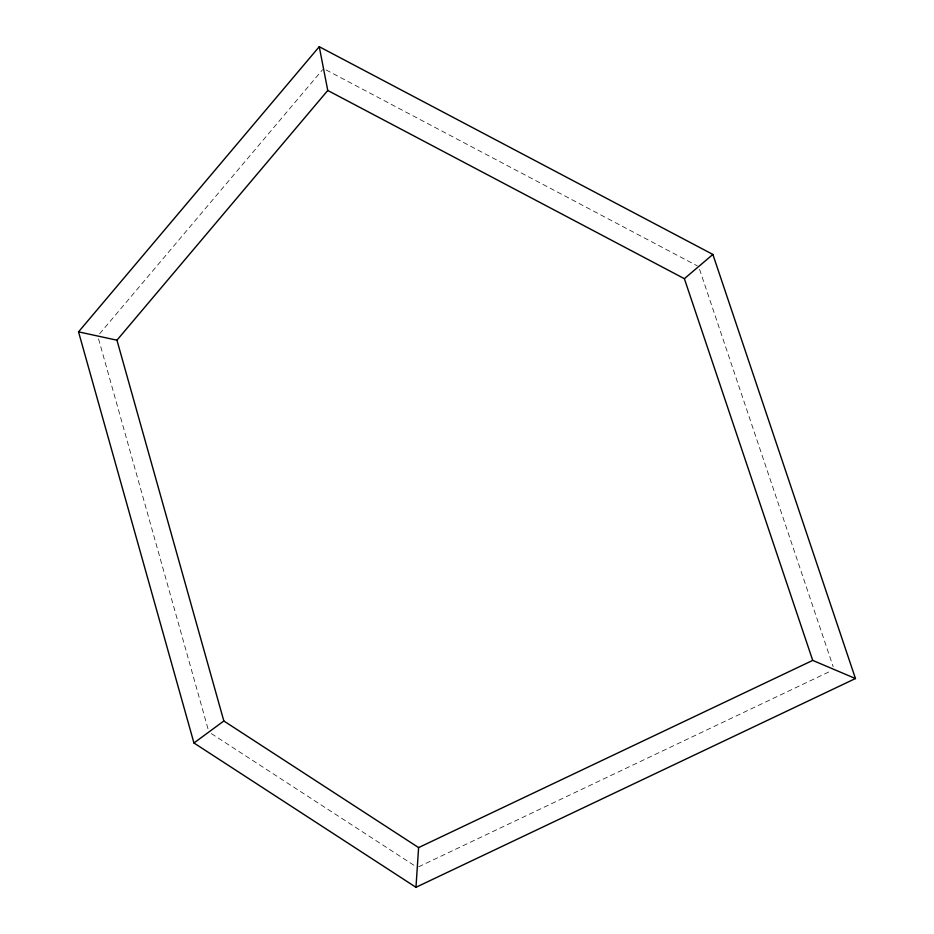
<?xml version="1.0" encoding="UTF-8"?>
<svg xmlns="http://www.w3.org/2000/svg" width="934" height="934" viewBox="0 0 934 934"><rect width="100%" height="100%" fill="white"/><g stroke="black" fill="none" stroke-linecap="round" stroke-linejoin="round"><path stroke-width="0.7" stroke-dasharray="4.67 3.5" d="M99.623 333.8L322.569 69.7M418.607 866.822L831.458 670.717M326.094 69.945L697.336 265.886M211.329 733.575L416.074 866.659M699.554 269.319L833.163 666.713M98.537 338.832L208.107 729.174"/><path stroke-width="1.4" d="M415.969 887.3L418.607 847.593L812.72 660.396L855.462 678.539L712.875 254.445L319.253 46.7L78.538 331.862L193.945 742.985L415.969 887.3L855.462 678.539M418.607 847.593L223.845 720.99L116.948 340.198L327.764 90.47L319.253 46.7M327.764 90.47L684.377 278.682L712.875 254.445M193.945 742.985L223.845 720.99M78.538 331.862L116.948 340.198M684.377 278.682L812.72 660.396"/></g></svg>
